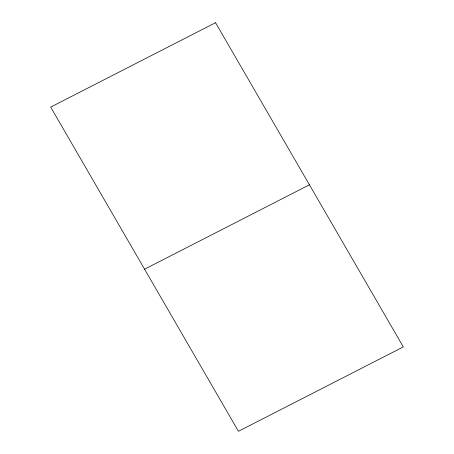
<?xml version="1.0" encoding="UTF-8"?>
<svg xmlns="http://www.w3.org/2000/svg" width="454" height="454" viewBox="0 0 454 454"><rect width="100%" height="100%" fill="white"/><g stroke="black" fill="none" stroke-linecap="round" stroke-linejoin="round"><path stroke-width="0.68" d="M144.571 269.194L309.429 184.806M215.554 22.7L50.695 107.093L238.446 431.3L403.305 346.907L215.554 22.7"/></g></svg>
